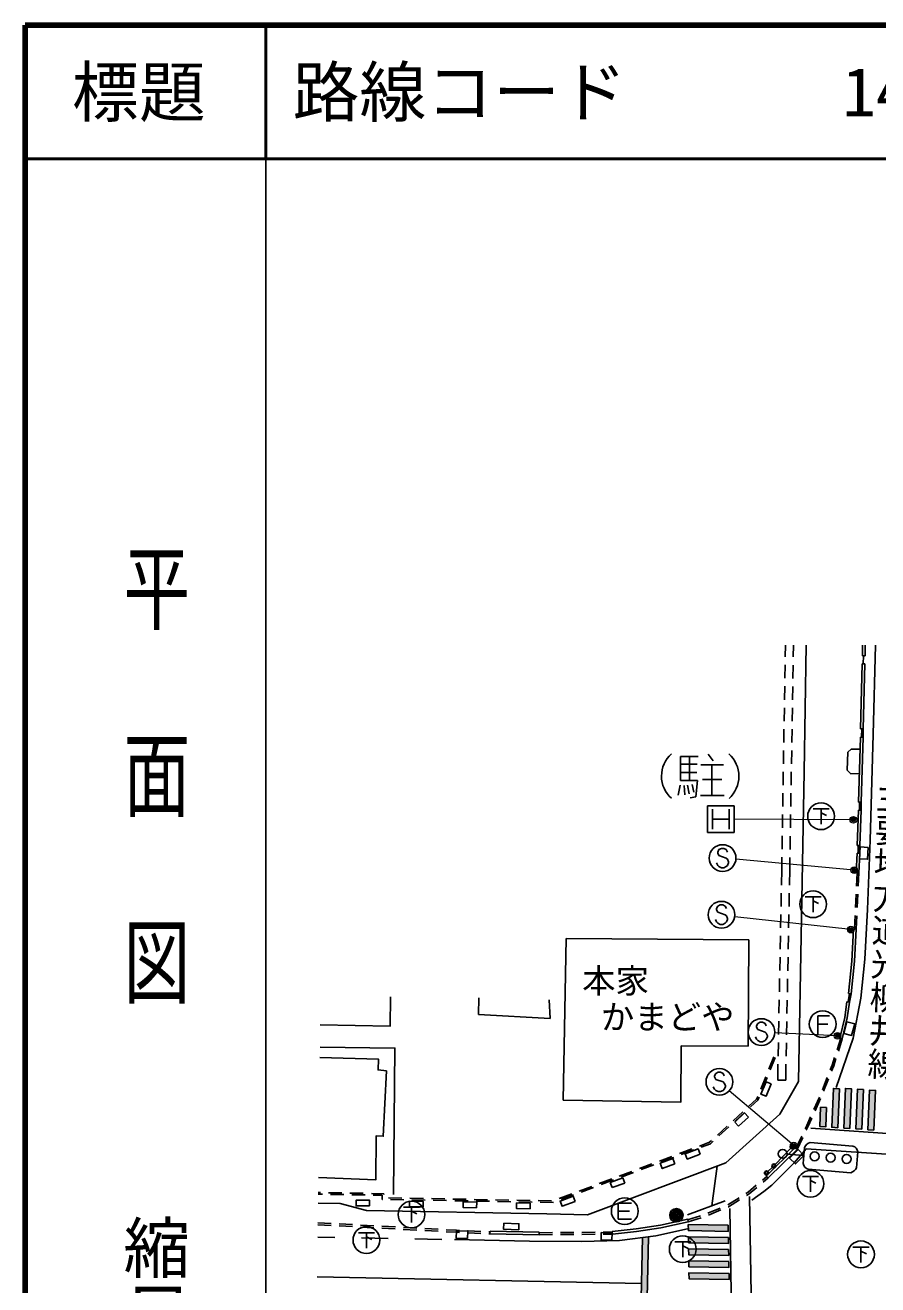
# Model space of a CAD drawing. Units: millimetres at full size, sheet at 1:1000; details may follow other scales. Extents: x 40000 to 680000, y 20000 to 380000.
# Drawn here: x 40000 to 103786, y 285725 to 380000 of the extents above; entities that cross this region are included whole.
import ezdxf
from ezdxf.enums import TextEntityAlignment as Align

# ---------------------------------------------------------------- set-up
doc = ezdxf.new("R2010")
doc.units = ezdxf.units.MM
doc.header["$LTSCALE"] = 1000
doc.header["$PDMODE"] = 32
doc.header["$PDSIZE"] = 500
for name, color, linetype, lineweight in [('M-BGD', 7, 'Continuous', 25), ('M-BGD-EXST', 7, 'Continuous', 25), ('M-STR-HTXT', 7, 'Continuous', 13), ('M-STR-STRC', 7, 'Continuous', 25), ('M-TTL', 2, 'Continuous', 140), ('M-TTL-BAND', 7, 'Continuous', 25), ('M-TTL-LINE', 7, 'Continuous', 50)]:
    doc.layers.add(name, color=color, linetype=linetype, lineweight=lineweight)
doc.layers.add('M-BMK-HTXT', color=7, linetype='Continuous')
doc.layers.add('M-TTL-TXT', color=7, linetype='Continuous')
doc.styles.add('@ＭＳ ゴシック', font='')
doc.styles.add('ＭＳ ゴシック', font='')
doc.styles.get('@ＭＳ ゴシック').set_extended_font_data('@MS Gothic')
doc.styles.get('ＭＳ ゴシック').set_extended_font_data('MS Gothic')

msp = doc.modelspace()

# ---------------------------------------------------------------- hatches: boundary and pattern name
at = {"layer": 'M-BGD'}
for points in [[(100345, 297516), (100794, 297486), (100909, 300389), (100460, 300419)], [(101245, 297456), (101695, 297425), (101812, 300394), (101363, 300424)], [(102146, 297395), (102595, 297365), (102713, 300334), (102264, 300364)], [(103047, 297335), (103496, 297304), (103614, 300274), (103165, 300304)], [(99444, 297577), (99893, 297546), (99950, 298985), (99501, 299015)], [(92601, 289727), (92593, 290177), (89605, 290230), (89613, 289779)], [(86106, 285829), (86073, 284322), (86523, 284316), (86633, 289329), (86181, 289272)], [(92617, 288825), (92609, 289276), (89617, 289328), (89625, 288878)], [(92633, 287924), (92625, 288374), (89630, 288427), (89638, 287977)], [(92649, 287023), (92641, 287473), (89642, 287526), (89650, 287075)], [(92665, 286121), (92657, 286572), (89655, 286624), (89663, 286174)]]:
    msp.add_hatch(color=256, dxfattribs=at).paths.add_polyline_path(points)

# ---------------------------------------------------------------- linework, layer by layer
for p, q in [((96871, 333595), (96857, 332718)), ((97471, 333596), (97457, 332713)), ((102630, 332808), (102650, 333599)), ((102830, 332803), (102630, 332808)), ((102696, 332197), (102710, 332806)), ((102830, 332803), (102850, 333599)), ((96847, 332118), (96831, 331118)), ((97447, 332113), (97431, 331113)), ((102499, 327345), (102616, 332198)), ((102816, 332194), (102616, 332198)), ((102699, 327341), (102816, 332194)), ((96821, 330518), (96804, 329518)), ((97421, 330513), (97404, 329513)), ((96795, 328918), (96778, 327919)), ((97395, 328913), (97378, 327913)), ((96768, 327319), (96752, 326319)), ((97368, 327314), (97352, 326314)), ((102699, 327341), (102499, 327345)), ((102566, 326719), (102579, 327343)), ((102686, 326716), (102699, 327341)), ((102349, 321856), (102486, 326722)), ((102686, 326716), (102486, 326722)), ((102549, 321850), (102686, 326716)), ((90349, 325258), (89037, 325258)), ((89037, 325258), (89037, 323463)), ((89693, 325258), (89693, 323463)), ((91094, 325438), (91471, 324946)), ((96742, 325719), (96726, 324719)), ((97342, 325714), (97326, 324714)), ((89037, 324684), (90267, 324684)), ((90553, 324651), (92234, 324651)), ((91381, 324651), (91381, 322340)), ((89037, 324077), (90258, 324077)), ((89037, 323463), (90308, 323463)), ((90308, 323463), (90168, 322241)), ((90676, 323536), (92111, 323536)), ((96716, 324119), (96700, 323119)), ((97316, 324114), (97300, 323114)), ((89004, 323127), (88849, 322364)), ((89291, 323086), (89340, 322405)), ((89553, 323127), (89685, 322479)), ((89906, 323168), (90021, 322586)), ((96690, 322519), (96674, 321519)), ((97290, 322514), (97274, 321514)), ((90168, 322241), (89750, 322168)), ((90529, 322340), (92283, 322340)), ((91049, 319573), (91049, 321573)), ((91049, 321573), (93049, 321573)), ((93049, 321573), (93049, 319573)), ((102549, 321850), (102349, 321856)), ((102410, 321250), (102429, 321854)), ((102530, 321246), (102549, 321850)), ((91424, 321323), (91424, 319823)), ((91424, 320573), (92674, 320573)), ((92674, 321323), (92674, 319823)), ((96664, 320920), (96648, 319920)), ((97264, 320914), (97248, 319915)), ((102248, 318614), (102330, 321252)), ((102530, 321246), (102330, 321252)), ((102448, 318608), (102530, 321246)), ((93049, 319573), (91049, 319573)), ((96638, 319320), (96621, 318320)), ((97238, 319315), (97221, 318315)), ((96612, 317720), (96597, 316843)), ((97212, 317715), (97197, 316832)), ((102163, 316572), (102234, 318027)), ((102433, 318017), (102234, 318027)), ((102448, 318608), (102248, 318614)), ((102313, 318020), (102328, 318611)), ((102363, 316563), (102433, 318017)), ((102433, 318017), (102448, 318608)), ((96597, 316843), (96574, 315646)), ((97197, 316832), (97174, 315635)), ((102363, 316563), (102163, 316572)), ((102196, 315556), (102243, 316555)), ((102316, 315550), (102363, 316549)), ((96563, 315046), (96544, 314046)), ((97163, 315035), (97144, 314035)), ((102122, 313957), (102168, 314956)), ((102242, 313952), (102288, 314951)), ((96532, 313446), (96513, 312446)), ((97132, 313435), (97113, 312435)), ((102047, 312359), (102094, 313358)), ((102167, 312353), (102214, 313352)), ((102167, 312353), (101967, 312363)), ((80256, 299540), (80460, 311655)), ((94147, 311538), (80460, 311655)), ((94079, 303581), (94147, 311538)), ((96502, 311846), (96482, 310847)), ((97101, 311835), (97082, 310836)), ((96471, 310247), (96452, 309247)), ((97071, 310236), (97052, 309236)), ((96440, 308647), (96421, 307647)), ((97040, 308636), (97021, 307636)), ((101559, 306900), (101673, 307532)), ((101791, 307510), (101592, 307531)), ((101677, 306878), (101791, 307510)), ((96410, 307047), (96390, 306047)), ((97009, 307036), (96990, 306036)), ((101677, 306878), (101479, 306908)), ((100163, 305863), (99288, 305863)), ((99288, 305863), (99288, 304488)), ((96379, 305448), (96360, 304448)), ((96979, 305436), (96960, 304437)), ((99288, 305238), (100038, 305238)), ((89078, 303623), (94079, 303581)), ((96348, 303848), (96329, 302848)), ((96948, 303837), (96929, 302837)), ((100740, 303318), (101015, 304178)), ((100836, 303224), (101130, 304141)), ((101130, 304141), (100935, 304188)), ((96003, 302781), (95627, 301854)), ((96114, 302736), (95739, 301809)), ((100371, 302164), (100558, 302746)), ((100485, 302124), (100653, 302652)), ((96318, 302248), (96295, 301051)), ((96917, 302237), (96895, 301040)), ((100228, 301803), (100371, 302164)), ((100321, 301710), (100485, 302124)), ((95402, 301298), (95026, 300372)), ((95513, 301253), (95137, 300327)), ((96895, 301040), (96295, 301051)), ((99640, 300315), (100008, 301245)), ((99732, 300222), (100100, 301152)), ((94800, 299816), (94716, 299609)), ((94716, 299609), (94143, 299085)), ((94817, 299539), (94264, 299033)), ((94911, 299771), (94817, 299539)), ((99006, 298846), (99414, 299759)), ((99096, 298754), (99504, 299667)), ((93700, 298680), (92963, 298005)), ((93078, 297908), (93812, 298587)), ((93821, 298628), (93084, 297953)), ((93366, 297596), (94100, 298275)), ((94100, 298275), (93812, 298587)), ((98472, 297650), (98761, 298298)), ((98581, 297599), (98852, 298206)), ((92520, 297600), (91782, 296925)), ((92641, 297548), (91903, 296873)), ((93366, 297596), (93078, 297908)), ((98348, 297388), (98472, 297650)), ((98437, 297296), (98581, 297599)), ((91196, 296389), (90441, 296106)), ((91260, 296285), (90578, 296029)), ((91339, 296520), (91196, 296389)), ((91460, 296468), (91260, 296285)), ((97665, 295941), (98092, 296845)), ((97754, 295849), (98181, 296753)), ((88381, 295335), (87445, 294984)), ((88517, 295258), (87581, 294907)), ((89879, 295896), (88943, 295545)), ((90016, 295819), (89079, 295468)), ((95434, 293862), (97614, 295992)), ((95574, 293719), (97754, 295849)), ((97754, 295849), (97614, 295992)), ((85384, 294212), (84448, 293862)), ((86883, 294774), (85946, 294423)), ((87019, 294696), (86083, 294346)), ((91768, 294598), (91369, 291634)), ((83886, 293651), (82950, 293300)), ((84022, 293574), (83086, 293223)), ((83772, 293394), (84714, 293728)), ((83909, 293006), (83772, 293394)), ((83909, 293006), (84852, 293340)), ((85521, 294135), (84584, 293785)), ((84852, 293340), (84714, 293728)), ((95152, 293559), (95477, 293833)), ((95204, 293406), (95574, 293719)), ((95574, 293719), (95477, 293833)), ((62240, 292506), (61926, 292511)), ((62096, 292628), (61927, 292631)), ((63696, 292600), (62696, 292618)), ((63840, 292478), (62840, 292495)), ((65296, 292572), (64296, 292590)), ((65440, 292450), (64440, 292467)), ((66833, 292545), (65896, 292562)), ((66712, 292427), (66040, 292439)), ((66709, 292121), (66712, 292427)), ((66832, 292482), (66833, 292545)), ((80889, 292529), (79953, 292178)), ((81026, 292452), (80089, 292101)), ((82388, 293090), (81451, 292739)), ((82524, 293013), (81588, 292662)), ((93914, 292548), (94078, 292650)), ((93962, 292401), (94166, 292528)), ((94078, 292650), (94694, 293171)), ((94166, 292528), (94746, 293018)), ((66730, 292120), (66709, 292121)), ((68186, 292213), (67186, 292232)), ((68330, 292091), (67330, 292109)), ((69786, 292184), (68786, 292202)), ((69930, 292061), (68930, 292080)), ((71385, 292155), (70386, 292173)), ((71530, 292032), (70530, 292050)), ((72985, 292125), (71985, 292144)), ((73129, 292003), (72130, 292021)), ((74585, 292096), (73585, 292114)), ((74729, 291973), (73729, 291991)), ((76185, 292066), (75185, 292085)), ((76329, 291944), (75329, 291962)), ((77784, 292037), (76785, 292055)), ((77929, 291914), (76929, 291933)), ((79384, 292007), (78384, 292026)), ((79513, 291885), (78528, 291903)), ((79527, 291891), (79513, 291885)), ((92374, 292010), (89557, 290955)), ((91078, 291089), (92001, 291473)), ((91123, 290946), (92047, 291329)), ((92554, 291706), (93404, 292232)), ((92601, 291560), (92609, 291563)), ((92609, 291563), (93451, 292085)), ((61900, 290368), (62899, 290315)), ((89560, 290585), (90513, 290888)), ((89606, 290442), (89562, 290637)), ((89606, 290442), (90559, 290745)), ((61898, 290218), (62897, 290164)), ((63496, 290132), (64495, 290078)), ((63498, 290282), (64496, 290228)), ((65094, 290046), (66092, 289992)), ((65096, 290196), (66094, 290142)), ((66691, 289959), (67690, 289905)), ((66693, 290110), (67692, 290056)), ((68289, 289873), (69288, 289819)), ((68291, 290023), (69289, 289969)), ((69887, 289787), (70885, 289733)), ((69889, 289937), (70887, 289883)), ((71484, 289700), (72250, 289659)), ((71486, 289851), (72258, 289809)), ((72250, 289659), (72483, 289647)), ((72258, 289809), (72485, 289797)), ((73082, 289616), (73144, 289612)), ((73084, 289766), (73151, 289762)), ((73144, 289612), (74081, 289571)), ((73151, 289762), (74083, 289721)), ((74681, 289545), (74772, 289541)), ((74682, 289695), (74775, 289691)), ((74772, 289541), (74776, 289741)), ((74772, 289541), (78442, 289468)), ((74776, 289741), (78446, 289668)), ((78442, 289468), (78446, 289668)), ((78442, 289468), (79442, 289478)), ((78445, 289618), (79445, 289628)), ((80042, 289483), (81042, 289493)), ((80045, 289633), (81045, 289643)), ((81642, 289498), (82642, 289508)), ((81645, 289648), (82645, 289658)), ((83242, 289514), (83927, 289520)), ((83245, 289664), (83912, 289670)), ((83927, 289520), (83907, 289719))]:
    msp.add_line(p, q, dxfattribs=at)
for points in [[(96450, 298498), (97845, 300948), (98051, 311817), (98273, 324106), (98425, 333596)], [(102460, 325804), (101795, 325822), (101541, 325587), (101498, 324232), (101733, 323987), (102409, 323973)], [(101592, 307531), (101848, 309952), (101967, 312363)], [(101791, 307510), (102048, 309936), (102167, 312353)], [(62076, 305183), (67296, 305078), (67322, 307268)], [(73945, 307203), (73918, 305966), (79271, 305663), (79197, 307048)], [(100935, 304188), (101307, 305743), (101479, 306908)], [(101130, 304141), (101503, 305705), (101677, 306878)], [(80256, 299540), (89042, 299392), (89078, 303623)], [(62047, 302737), (66428, 302624), (66403, 301806), (67029, 301733), (66785, 296849), (66255, 296873), (66229, 293576), (61940, 293745)], [(62057, 303523), (67661, 303439), (67551, 292472)], [(61918, 291847), (63554, 291818), (65533, 291278), (79036, 291049), (82060, 290969), (92426, 294844), (96450, 298498)], [(83907, 289719), (85719, 289904), (87522, 290186), (89562, 290637)], [(83927, 289520), (85745, 289705), (87559, 289990), (89606, 290442)]]:
    msp.add_lwpolyline(points, dxfattribs=at)
for points in [[(103063, 318466), (103019, 317572), (102415, 317602), (102458, 318496)], [(102057, 305245), (101830, 304387), (101233, 304545), (101459, 305403)], [(95807, 300764), (95424, 299835), (95041, 299992), (95425, 300922)], [(88609, 294784), (87658, 294419), (87505, 294817), (88456, 295182)], [(90490, 295493), (89525, 295132), (89377, 295529), (90342, 295890)], [(98250, 295412), (97621, 294776), (97187, 295205), (97816, 295842)], [(81138, 291956), (80167, 291599), (80022, 291993), (80993, 292350)], [(65757, 291625), (64756, 291635), (64761, 292062), (65761, 292052)], [(69764, 291563), (68757, 291570), (68760, 291980), (69767, 291972)], [(73774, 291491), (72757, 291512), (72766, 291923), (73783, 291902)], [(77767, 291422), (76750, 291442), (76758, 291853), (77775, 291832)], [(73101, 289182), (72240, 289205), (72255, 289762), (73116, 289738)], [(75801, 290327), (76942, 290293), (76929, 289848), (75788, 289881)], [(83896, 289054), (83090, 289064), (83097, 289635), (83903, 289625)]]:
    msp.add_lwpolyline(points, close=True, dxfattribs=at)
for centre, radius in [((99663, 305238), 1000), ((88716, 290928), 500), ((88716, 290928), 409), ((88716, 290928), 318), ((88716, 290928), 227), ((88716, 290928), 136), ((88716, 290928), 45.5)]:
    msp.add_circle(centre, radius, dxfattribs=at)
for centre, radius, start, end in [((89831, 323791), 2228, 131.69789, 228.01917), ((91108, 323783), 2282, 312.86378, 47.4164)]:
    msp.add_arc(centre, radius, start, end, dxfattribs=at)
at = {"layer": 'M-BGD-EXST'}
for p, q in [((98942, 321344), (100142, 321344)), ((99542, 321344), (99542, 320194)), ((99542, 321044), (99942, 320844)), ((98347, 314757), (99547, 314757)), ((98947, 314757), (98947, 313607)), ((98947, 314457), (99347, 314257)), ((98150, 293836), (99350, 293836)), ((98750, 293836), (98750, 292686)), ((98750, 293536), (99150, 293336)), ((68300, 291535), (69500, 291535)), ((68900, 291535), (68900, 290385)), ((85355, 291835), (84355, 291835)), ((84355, 291835), (84355, 290635)), ((68900, 291235), (69300, 291035)), ((84355, 291235), (85205, 291235)), ((84355, 290635), (85355, 290635)), ((64924, 289624), (66124, 289624)), ((65524, 289624), (65524, 288474)), ((65524, 289324), (65924, 289124)), ((88590, 288945), (89790, 288945)), ((89190, 288945), (89190, 287795)), ((89190, 288645), (89590, 288445)), ((101928, 288554), (103128, 288554)), ((102528, 288554), (102528, 287404)), ((102528, 288254), (102928, 288054))]:
    msp.add_line(p, q, dxfattribs=at)
for centre in [(99542, 320794), (98947, 314207), (98750, 293286), (68900, 290985), (84855, 291235), (65524, 289074), (89190, 288395), (102528, 288004)]:
    msp.add_circle(centre, 1000, dxfattribs=at)
at = {"layer": 'M-STR-HTXT'}
for p, q in [((101957, 320532), (93047, 320568)), ((102022, 316758), (93169, 317577)), ((101763, 312309), (93088, 313259)), ((100774, 304365), (96082, 304596)), ((97496, 296140), (92670, 300233))]:
    msp.add_line(p, q, dxfattribs=at)
for centre, radius in [((101957, 320532), 150), ((101957, 320532), 120), ((101957, 320532), 90), ((101957, 320532), 60), ((101957, 320532), 30), ((101957, 320532), 20), ((102022, 316758), 150), ((102022, 316758), 120), ((102022, 316758), 90), ((102022, 316758), 60), ((102022, 316758), 30), ((102022, 316758), 20), ((101763, 312309), 150), ((101763, 312309), 120), ((101763, 312309), 90), ((101763, 312309), 60), ((101763, 312309), 30), ((101763, 312309), 20), ((100774, 304365), 150), ((100774, 304365), 120), ((100774, 304365), 90), ((100774, 304365), 60), ((100774, 304365), 30), ((100774, 304365), 20), ((97496, 296140), 150), ((97496, 296140), 120), ((97496, 296140), 90), ((97496, 296140), 60), ((97496, 296140), 30), ((97496, 296140), 20)]:
    msp.add_circle(centre, radius, dxfattribs=at)
for p in [(101957, 320532), (102022, 316758), (101763, 312309), (100774, 304365), (97496, 296140)]:
    msp.add_point(p, dxfattribs=at)
at = {"layer": 'M-STR-STRC'}
for p, q in [((91901, 318300), (91810, 318118)), ((91810, 318118), (91810, 318027)), ((91810, 318027), (91901, 317846)), ((92083, 318391), (91901, 318300)), ((91901, 317846), (92446, 317664)), ((92264, 318391), (92083, 318391)), ((92446, 318300), (92264, 318391)), ((92537, 318118), (92446, 318300)), ((91810, 317118), (91719, 317300)), ((91901, 317027), (91810, 317118)), ((92083, 316937), (91901, 317027)), ((92264, 316937), (92083, 316937)), ((92446, 317027), (92264, 316937)), ((92446, 317664), (92537, 317573)), ((92537, 317118), (92446, 317027)), ((92537, 317573), (92628, 317391)), ((92628, 317300), (92537, 317118)), ((92628, 317391), (92628, 317300)), ((91818, 314062), (91727, 313880)), ((91999, 314153), (91818, 314062)), ((92181, 314153), (91999, 314153)), ((92363, 314062), (92181, 314153)), ((92454, 313880), (92363, 314062)), ((91727, 312880), (91636, 313062)), ((91727, 313880), (91727, 313789)), ((91727, 313789), (91818, 313607)), ((91818, 313607), (92363, 313425)), ((92363, 313425), (92454, 313335)), ((92454, 313335), (92545, 313153)), ((92545, 313062), (92454, 312880)), ((92545, 313153), (92545, 313062)), ((91818, 312789), (91727, 312880)), ((91999, 312698), (91818, 312789)), ((92181, 312698), (91999, 312698)), ((92363, 312789), (92181, 312698)), ((92454, 312880), (92363, 312789)), ((94809, 305280), (94718, 305098)), ((94718, 305098), (94718, 305007)), ((94718, 305007), (94809, 304825)), ((94990, 305371), (94809, 305280)), ((94809, 304825), (95354, 304643)), ((95172, 305371), (94990, 305371)), ((95354, 305280), (95172, 305371)), ((95445, 305098), (95354, 305280)), ((95354, 304643), (95445, 304552)), ((95445, 304552), (95536, 304371)), ((94718, 304098), (94627, 304280)), ((94809, 304007), (94718, 304098)), ((94990, 303916), (94809, 304007)), ((95172, 303916), (94990, 303916)), ((95354, 304007), (95172, 303916)), ((95445, 304098), (95354, 304007)), ((95536, 304280), (95445, 304098)), ((95536, 304371), (95536, 304280)), ((91661, 301551), (91570, 301369)), ((91570, 301369), (91570, 301279)), ((91570, 301279), (91661, 301097)), ((91843, 301642), (91661, 301551)), ((91661, 301097), (92207, 300915)), ((92025, 301642), (91843, 301642)), ((92207, 301551), (92025, 301642)), ((92298, 301369), (92207, 301551)), ((92207, 300915), (92298, 300824)), ((92298, 300824), (92388, 300642)), ((91570, 300369), (91479, 300551)), ((91661, 300279), (91570, 300369)), ((91843, 300188), (91661, 300279)), ((92025, 300188), (91843, 300188)), ((92207, 300279), (92025, 300188)), ((92298, 300369), (92207, 300279)), ((92388, 300551), (92298, 300369)), ((92388, 300642), (92388, 300551)), ((98769, 297442), (114895, 296359)), ((98738, 296366), (101927, 296110)), ((96117, 294732), (97275, 295947)), ((98259, 295401), (96997, 295502)), ((98211, 294803), (98307, 295999)), ((98424, 295899), (115885, 294726)), ((102199, 294484), (102294, 295680)), ((95568, 294201), (95904, 294520)), ((101768, 294117), (98578, 294372)), ((94199, 292326), (94481, 274983)), ((92717, 291430), (92975, 276155)), ((63159, 289269), (61887, 289292)), ((67158, 289198), (65159, 289234)), ((70086, 289146), (69158, 289163)), ((71158, 289123), (70086, 289146)), ((86181, 289272), (86040, 282829)), ((86633, 289329), (86490, 282820)), ((86106, 285829), (61853, 286320))]:
    msp.add_line(p, q, dxfattribs=at)
for points in [[(103623, 333599), (103447, 326914), (103212, 319011), (103010, 313816), (102810, 310096), (102510, 307190), (101952, 304180), (100673, 300495)], [(98424, 295899), (98164, 295589), (97524, 294844), (95857, 293177)], [(95857, 293177), (95250, 292699), (94352, 292071)], [(89545, 289913), (87190, 289401), (84463, 289053), (81613, 288976), (77734, 288999), (72106, 289113)]]:
    msp.add_lwpolyline(points, dxfattribs=at)
for points in [[(100794, 297486), (100909, 300389), (100460, 300419), (100345, 297516)], [(101695, 297425), (101812, 300394), (101363, 300424), (101245, 297456)], [(102595, 297365), (102713, 300334), (102264, 300364), (102146, 297395)], [(103496, 297304), (103614, 300274), (103165, 300304), (103047, 297335)], [(99950, 298985), (99501, 299015), (99444, 297577), (99893, 297546)], [(92593, 290177), (89605, 290230), (89613, 289779), (92601, 289727)], [(92609, 289276), (89617, 289328), (89625, 288878), (92617, 288825)], [(92625, 288374), (89630, 288427), (89638, 287977), (92633, 287924)], [(92641, 287473), (89642, 287526), (89650, 287075), (92649, 287023)], [(92657, 286572), (89655, 286624), (89663, 286174), (92665, 286121)]]:
    msp.add_lwpolyline(points, close=True, dxfattribs=at)
for centre, radius in [((92173, 317664), 1000), ((92090, 313425), 1000), ((95081, 304643), 1000), ((91934, 300915), 1000), ((97378, 296055), 150), ((97378, 296055), 120), ((97378, 296055), 100), ((96664, 295529), 333), ((99057, 295337), 333), ((100253, 295241), 333), ((101449, 295146), 333), ((95459, 294098), 150), ((95459, 294098), 120), ((95459, 294098), 100), ((96013, 294623), 150), ((96013, 294623), 120), ((96013, 294623), 100)]:
    msp.add_circle(centre, radius, dxfattribs=at)
for centre, radius, start, end in [((98831, 295820), 554, 99.7367, 161.10963), ((101710, 295553), 598, 12.20224, 68.64409), ((98776, 294912), 575, 190.95467, 249.89165), ((101595, 294756), 662, 285.12714, 335.71919)]:
    msp.add_arc(centre, radius, start, end, dxfattribs=at)
at = {"layer": 'M-TTL'}
for p, q in [((40000, 380000), (40000, 20000)), ((680000, 380000), (40000, 380000))]:
    msp.add_line(p, q, dxfattribs=at)
at = {"layer": 'M-TTL-BAND'}
msp.add_line((58000, 370000), (58000, 20000), dxfattribs=at)
at = {"layer": 'M-TTL-LINE'}
for p, q in [((58000, 380000), (58000, 370000)), ((40000, 370000), (680000, 370000))]:
    msp.add_line(p, q, dxfattribs=at)

# ---------------------------------------------------------------- texts
at = {"layer": 'M-BMK-HTXT', "style": '@ＭＳ ゴシック'}
msp.add_text('主要地方道光柳井線', height=1833, rotation=268.204, dxfattribs=at).set_placement((104901, 323496), align=Align.MIDDLE_LEFT)
at = {"layer": 'M-BMK-HTXT', "style": 'ＭＳ ゴシック'}
for s, p in [('本家', (81663, 307017)), ('かまどや', (83065, 304306))]:
    msp.add_text(s, height=1833, dxfattribs=at).set_placement(p, align=Align.BOTTOM_LEFT)
at = {"layer": 'M-TTL-BAND', "style": '@ＭＳ ゴシック', "width": 1.4}
msp.add_text('平  面  図', height=3666, rotation=270, dxfattribs=at).set_placement((49777, 306475), align=Align.MIDDLE_RIGHT)
at = {"layer": 'M-TTL-BAND', "style": '@ＭＳ ゴシック'}
msp.add_text('縮尺千分の一', height=3666, rotation=270, dxfattribs=at).set_placement((49777, 261030), align=Align.MIDDLE_RIGHT)
at = {"layer": 'M-TTL-TXT', "style": 'ＭＳ ゴシック'}
msp.add_text('標題', height=3666, dxfattribs=at).set_placement((48500, 375000), align=Align.MIDDLE_CENTER)
for s, p in [('路線コード', (60000, 375000)), ('144', (101142, 375000))]:
    msp.add_text(s, height=3666, dxfattribs=at).set_placement(p, align=Align.MIDDLE_LEFT)

doc.saveas('drawing.dxf')
